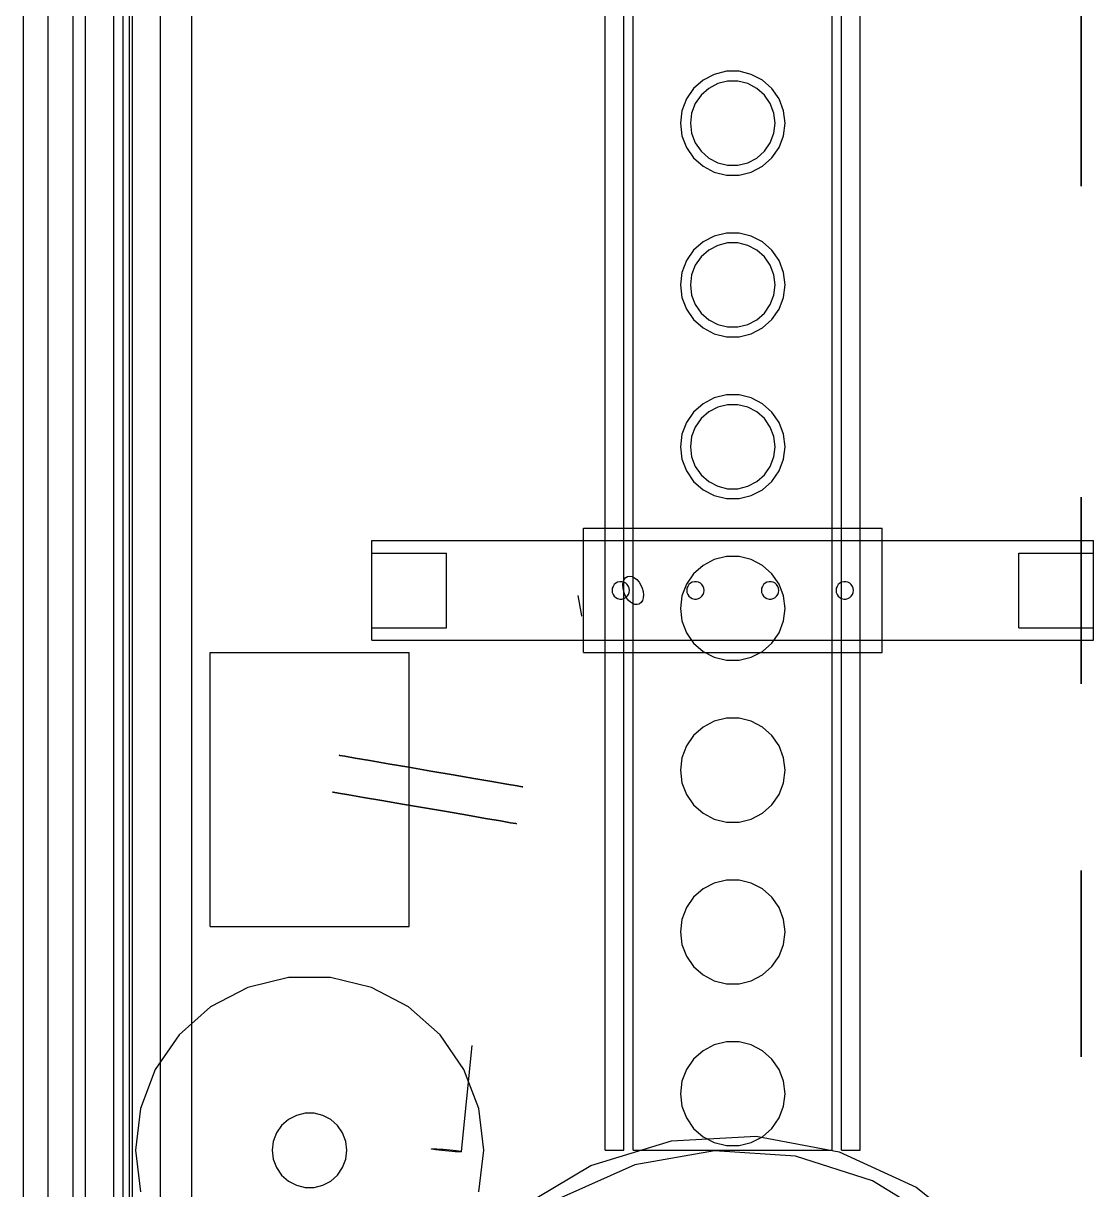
# Model space of a CAD drawing. Header units: millimetres. Extents: x -610 to 577, y -771 to 522.
# Drawn here: x 248 to 334, y -260.3 to -166.5 of the extents above; entities that cross this region are included whole.
import ezdxf

# ---------------------------------------------------------------- set-up
doc = ezdxf.new("R2010")
doc.units = ezdxf.units.MM
doc.layers.add('HIDDEN', color=8, linetype='Continuous')
doc.layers.add('VISIBLE', color=7, linetype='Continuous')

msp = doc.modelspace()

# ---------------------------------------------------------------- linework, layer by layer
at = {"layer": 'HIDDEN'}
for points in [[(248, -317.096), (248, -77.096)], [(250, -317.096), (250, -77.096)], [(250, -317.096), (250, -77.096)], [(250, -317.096), (250, -77.096)], [(250, -317.096), (250, -77.096)], [(250, -317.096), (250, -77.096)], [(250, -317.096), (250, -77.096)], [(252, -317.096), (252, -77.096)], [(253, -317.096), (253, -77.096)], [(255.25, -83.096), (255.25, -311.096)], [(256, -83.096), (256, -311.096)], [(256.75, -83.096), (256.75, -311.096)], [(256.75, -83.096), (256.75, -311.096)], [(256.5, -86.096), (256.5, -308.096)], [(256.5, -86.096), (256.5, -308.096)], [(259, -86.096), (259, -308.096)], [(259, -86.096), (259, -308.096)], [(261.5, -86.096), (261.5, -308.096)], [(261.5, -86.096), (261.5, -308.096)], [(294.75, -257.096), (294.75, -125.096)], [(294.75, -257.096), (294.75, -125.096)], [(296.25, -257.096), (296.25, -125.096)], [(296.25, -257.096), (296.25, -125.096)], [(297, -257.096), (297, -125.096)], [(297, -257.096), (297, -125.096)], [(313, -257.096), (313, -125.096)], [(313, -257.096), (313, -125.096)], [(313.75, -257.096), (313.75, -125.096)], [(313.75, -257.096), (313.75, -125.096)], [(315.25, -257.096), (315.25, -125.096)], [(315.25, -257.096), (315.25, -125.096)], [(333, -165.924), (333, -167.123)], [(333, -167.123), (333, -165.924)], [(333, -167.123), (333, -168.611)], [(333, -168.611), (333, -167.123)], [(333, -168.611), (333, -170.301)], [(333, -170.301), (333, -168.611)], [(304.494, -170.377), (303.511, -170.619)], [(304.494, -170.377), (303.511, -170.619)], [(305.506, -170.377), (304.494, -170.377)], [(305.506, -170.377), (304.494, -170.377)], [(306.489, -170.619), (305.506, -170.377)], [(306.489, -170.619), (305.506, -170.377)], [(333, -170.301), (333, -172.096)], [(333, -172.096), (333, -170.301)], [(302.614, -171.089), (301.856, -171.761)], [(302.614, -171.089), (301.856, -171.761)], [(303.511, -170.619), (302.614, -171.089)], [(303.511, -170.619), (302.614, -171.089)], [(303.794, -171.367), (303.069, -171.748)], [(303.794, -171.367), (303.069, -171.748)], [(304.59, -171.171), (303.794, -171.367)], [(304.59, -171.171), (303.794, -171.367)], [(305.41, -171.171), (304.59, -171.171)], [(305.41, -171.171), (304.59, -171.171)], [(306.206, -171.367), (305.41, -171.171)], [(306.206, -171.367), (305.41, -171.171)], [(306.931, -171.748), (306.206, -171.367)], [(306.931, -171.748), (306.206, -171.367)], [(307.386, -171.089), (306.489, -170.619)], [(307.386, -171.089), (306.489, -170.619)], [(308.144, -171.761), (307.386, -171.089)], [(308.144, -171.761), (307.386, -171.089)], [(301.856, -171.761), (301.281, -172.594)], [(301.856, -171.761), (301.281, -172.594)], [(302.455, -172.291), (301.989, -172.966)], [(302.455, -172.291), (301.989, -172.966)], [(303.069, -171.748), (302.455, -172.291)], [(303.069, -171.748), (302.455, -172.291)], [(307.545, -172.291), (306.931, -171.748)], [(307.545, -172.291), (306.931, -171.748)], [(308.011, -172.966), (307.545, -172.291)], [(308.011, -172.966), (307.545, -172.291)], [(308.719, -172.594), (308.144, -171.761)], [(308.719, -172.594), (308.144, -171.761)], [(333, -173.891), (333, -172.096)], [(333, -172.096), (333, -173.891)], [(301.281, -172.594), (300.922, -173.541)], [(301.281, -172.594), (300.922, -173.541)], [(301.989, -172.966), (301.699, -173.732)], [(301.989, -172.966), (301.699, -173.732)], [(308.301, -173.732), (308.011, -172.966)], [(308.301, -173.732), (308.011, -172.966)], [(309.078, -173.541), (308.719, -172.594)], [(309.078, -173.541), (308.719, -172.594)], [(300.922, -173.541), (300.8, -174.546)], [(300.922, -173.541), (300.8, -174.546)], [(301.699, -173.732), (301.6, -174.546)], [(301.699, -173.732), (301.6, -174.546)], [(308.4, -174.546), (308.301, -173.732)], [(308.4, -174.546), (308.301, -173.732)], [(309.2, -174.546), (309.078, -173.541)], [(309.2, -174.546), (309.078, -173.541)], [(333, -175.581), (333, -173.891)], [(333, -173.891), (333, -175.581)], [(300.8, -174.546), (300.922, -175.551)], [(300.8, -174.546), (300.922, -175.551)], [(301.6, -174.546), (301.699, -175.36)], [(301.6, -174.546), (301.699, -175.36)], [(308.301, -175.36), (308.4, -174.546)], [(308.301, -175.36), (308.4, -174.546)], [(309.078, -175.551), (309.2, -174.546)], [(309.078, -175.551), (309.2, -174.546)], [(300.922, -175.551), (301.281, -176.498)], [(300.922, -175.551), (301.281, -176.498)], [(301.699, -175.36), (301.989, -176.126)], [(301.699, -175.36), (301.989, -176.126)], [(301.989, -176.126), (302.455, -176.801)], [(301.989, -176.126), (302.455, -176.801)], [(307.545, -176.801), (308.011, -176.126)], [(307.545, -176.801), (308.011, -176.126)], [(308.011, -176.126), (308.301, -175.36)], [(308.011, -176.126), (308.301, -175.36)], [(308.719, -176.498), (309.078, -175.551)], [(308.719, -176.498), (309.078, -175.551)], [(333, -177.069), (333, -175.581)], [(333, -175.581), (333, -177.069)], [(301.281, -176.498), (301.856, -177.331)], [(301.281, -176.498), (301.856, -177.331)], [(302.455, -176.801), (303.069, -177.344)], [(302.455, -176.801), (303.069, -177.344)], [(306.931, -177.344), (307.545, -176.801)], [(306.931, -177.344), (307.545, -176.801)], [(308.144, -177.331), (308.719, -176.498)], [(308.144, -177.331), (308.719, -176.498)], [(333, -178.268), (333, -177.069)], [(333, -177.069), (333, -178.268)], [(301.856, -177.331), (302.614, -178.003)], [(301.856, -177.331), (302.614, -178.003)], [(302.614, -178.003), (303.511, -178.473)], [(302.614, -178.003), (303.511, -178.473)], [(303.069, -177.344), (303.794, -177.725)], [(303.069, -177.344), (303.794, -177.725)], [(303.794, -177.725), (304.59, -177.921)], [(303.794, -177.725), (304.59, -177.921)], [(304.59, -177.921), (305.41, -177.921)], [(304.59, -177.921), (305.41, -177.921)], [(305.41, -177.921), (306.206, -177.725)], [(305.41, -177.921), (306.206, -177.725)], [(306.206, -177.725), (306.931, -177.344)], [(306.206, -177.725), (306.931, -177.344)], [(306.489, -178.473), (307.386, -178.003)], [(306.489, -178.473), (307.386, -178.003)], [(307.386, -178.003), (308.144, -177.331)], [(307.386, -178.003), (308.144, -177.331)], [(303.511, -178.473), (304.494, -178.715)], [(303.511, -178.473), (304.494, -178.715)], [(304.494, -178.715), (305.506, -178.715)], [(304.494, -178.715), (305.506, -178.715)], [(305.506, -178.715), (306.489, -178.473)], [(305.506, -178.715), (306.489, -178.473)], [(333, -179.109), (333, -178.268)], [(333, -178.268), (333, -179.109)], [(333, -179.541), (333, -179.109)], [(333, -179.109), (333, -179.541)], [(333, -179.596), (333, -179.541)], [(333, -179.541), (333, -179.596)], [(303.511, -183.619), (302.614, -184.089)], [(303.511, -183.619), (302.614, -184.089)], [(304.494, -183.377), (303.511, -183.619)], [(304.494, -183.377), (303.511, -183.619)], [(305.506, -183.377), (304.494, -183.377)], [(305.506, -183.377), (304.494, -183.377)], [(306.489, -183.619), (305.506, -183.377)], [(306.489, -183.619), (305.506, -183.377)], [(307.386, -184.089), (306.489, -183.619)], [(307.386, -184.089), (306.489, -183.619)], [(302.614, -184.089), (301.856, -184.761)], [(302.614, -184.089), (301.856, -184.761)], [(303.794, -184.367), (303.069, -184.748)], [(303.794, -184.367), (303.069, -184.748)], [(304.59, -184.171), (303.794, -184.367)], [(304.59, -184.171), (303.794, -184.367)], [(305.41, -184.171), (304.59, -184.171)], [(305.41, -184.171), (304.59, -184.171)], [(306.206, -184.367), (305.41, -184.171)], [(306.206, -184.367), (305.41, -184.171)], [(306.931, -184.748), (306.206, -184.367)], [(306.931, -184.748), (306.206, -184.367)], [(308.144, -184.761), (307.386, -184.089)], [(308.144, -184.761), (307.386, -184.089)], [(301.281, -185.594), (300.922, -186.541)], [(301.281, -185.594), (300.922, -186.541)], [(301.856, -184.761), (301.281, -185.594)], [(301.856, -184.761), (301.281, -185.594)], [(302.455, -185.291), (301.989, -185.966)], [(302.455, -185.291), (301.989, -185.966)], [(303.069, -184.748), (302.455, -185.291)], [(303.069, -184.748), (302.455, -185.291)], [(307.545, -185.291), (306.931, -184.748)], [(307.545, -185.291), (306.931, -184.748)], [(308.011, -185.966), (307.545, -185.291)], [(308.011, -185.966), (307.545, -185.291)], [(308.719, -185.594), (308.144, -184.761)], [(308.719, -185.594), (308.144, -184.761)], [(309.078, -186.541), (308.719, -185.594)], [(309.078, -186.541), (308.719, -185.594)], [(300.922, -186.541), (300.8, -187.546)], [(300.922, -186.541), (300.8, -187.546)], [(301.989, -185.966), (301.699, -186.732)], [(301.989, -185.966), (301.699, -186.732)], [(308.301, -186.732), (308.011, -185.966)], [(308.301, -186.732), (308.011, -185.966)], [(309.2, -187.546), (309.078, -186.541)], [(309.2, -187.546), (309.078, -186.541)], [(301.699, -186.732), (301.6, -187.546)], [(301.699, -186.732), (301.6, -187.546)], [(308.4, -187.546), (308.301, -186.732)], [(308.4, -187.546), (308.301, -186.732)], [(300.8, -187.546), (300.922, -188.551)], [(300.8, -187.546), (300.922, -188.551)], [(301.6, -187.546), (301.699, -188.36)], [(301.6, -187.546), (301.699, -188.36)], [(301.699, -188.36), (301.989, -189.126)], [(301.699, -188.36), (301.989, -189.126)], [(308.011, -189.126), (308.301, -188.36)], [(308.011, -189.126), (308.301, -188.36)], [(308.301, -188.36), (308.4, -187.546)], [(308.301, -188.36), (308.4, -187.546)], [(309.078, -188.551), (309.2, -187.546)], [(309.078, -188.551), (309.2, -187.546)], [(300.922, -188.551), (301.281, -189.498)], [(300.922, -188.551), (301.281, -189.498)], [(301.989, -189.126), (302.455, -189.801)], [(301.989, -189.126), (302.455, -189.801)], [(307.545, -189.801), (308.011, -189.126)], [(307.545, -189.801), (308.011, -189.126)], [(308.719, -189.498), (309.078, -188.551)], [(308.719, -189.498), (309.078, -188.551)], [(301.281, -189.498), (301.856, -190.331)], [(301.281, -189.498), (301.856, -190.331)], [(302.455, -189.801), (303.069, -190.344)], [(302.455, -189.801), (303.069, -190.344)], [(306.931, -190.344), (307.545, -189.801)], [(306.931, -190.344), (307.545, -189.801)], [(308.144, -190.331), (308.719, -189.498)], [(308.144, -190.331), (308.719, -189.498)], [(301.856, -190.331), (302.614, -191.003)], [(301.856, -190.331), (302.614, -191.003)], [(302.614, -191.003), (303.511, -191.473)], [(302.614, -191.003), (303.511, -191.473)], [(303.069, -190.344), (303.794, -190.725)], [(303.069, -190.344), (303.794, -190.725)], [(303.794, -190.725), (304.59, -190.921)], [(303.794, -190.725), (304.59, -190.921)], [(304.59, -190.921), (305.41, -190.921)], [(304.59, -190.921), (305.41, -190.921)], [(305.41, -190.921), (306.206, -190.725)], [(305.41, -190.921), (306.206, -190.725)], [(306.206, -190.725), (306.931, -190.344)], [(306.206, -190.725), (306.931, -190.344)], [(306.489, -191.473), (307.386, -191.003)], [(306.489, -191.473), (307.386, -191.003)], [(307.386, -191.003), (308.144, -190.331)], [(307.386, -191.003), (308.144, -190.331)], [(303.511, -191.473), (304.494, -191.715)], [(303.511, -191.473), (304.494, -191.715)], [(304.494, -191.715), (305.506, -191.715)], [(304.494, -191.715), (305.506, -191.715)], [(305.506, -191.715), (306.489, -191.473)], [(305.506, -191.715), (306.489, -191.473)], [(303.511, -196.619), (302.614, -197.089)], [(303.511, -196.619), (302.614, -197.089)], [(304.494, -196.377), (303.511, -196.619)], [(304.494, -196.377), (303.511, -196.619)], [(305.506, -196.377), (304.494, -196.377)], [(305.506, -196.377), (304.494, -196.377)], [(306.489, -196.619), (305.506, -196.377)], [(306.489, -196.619), (305.506, -196.377)], [(307.386, -197.089), (306.489, -196.619)], [(307.386, -197.089), (306.489, -196.619)], [(301.856, -197.761), (301.281, -198.594)], [(301.856, -197.761), (301.281, -198.594)], [(302.614, -197.089), (301.856, -197.761)], [(302.614, -197.089), (301.856, -197.761)], [(303.069, -197.748), (302.455, -198.291)], [(303.069, -197.748), (302.455, -198.291)], [(303.794, -197.367), (303.069, -197.748)], [(303.794, -197.367), (303.069, -197.748)], [(304.59, -197.171), (303.794, -197.367)], [(304.59, -197.171), (303.794, -197.367)], [(305.41, -197.171), (304.59, -197.171)], [(305.41, -197.171), (304.59, -197.171)], [(306.206, -197.367), (305.41, -197.171)], [(306.206, -197.367), (305.41, -197.171)], [(306.931, -197.748), (306.206, -197.367)], [(306.931, -197.748), (306.206, -197.367)], [(307.545, -198.291), (306.931, -197.748)], [(307.545, -198.291), (306.931, -197.748)], [(308.144, -197.761), (307.386, -197.089)], [(308.144, -197.761), (307.386, -197.089)], [(308.719, -198.594), (308.144, -197.761)], [(308.719, -198.594), (308.144, -197.761)], [(301.281, -198.594), (300.922, -199.541)], [(301.281, -198.594), (300.922, -199.541)], [(302.455, -198.291), (301.989, -198.966)], [(302.455, -198.291), (301.989, -198.966)], [(308.011, -198.966), (307.545, -198.291)], [(308.011, -198.966), (307.545, -198.291)], [(309.078, -199.541), (308.719, -198.594)], [(309.078, -199.541), (308.719, -198.594)], [(300.922, -199.541), (300.8, -200.546)], [(300.922, -199.541), (300.8, -200.546)], [(301.989, -198.966), (301.699, -199.732)], [(301.989, -198.966), (301.699, -199.732)], [(308.301, -199.732), (308.011, -198.966)], [(308.301, -199.732), (308.011, -198.966)], [(309.2, -200.546), (309.078, -199.541)], [(309.2, -200.546), (309.078, -199.541)], [(300.8, -200.546), (300.922, -201.551)], [(300.8, -200.546), (300.922, -201.551)], [(301.699, -199.732), (301.6, -200.546)], [(301.699, -199.732), (301.6, -200.546)], [(301.6, -200.546), (301.699, -201.36)], [(301.6, -200.546), (301.699, -201.36)], [(308.4, -200.546), (308.301, -199.732)], [(308.4, -200.546), (308.301, -199.732)], [(308.301, -201.36), (308.4, -200.546)], [(308.301, -201.36), (308.4, -200.546)], [(309.078, -201.551), (309.2, -200.546)], [(309.078, -201.551), (309.2, -200.546)], [(301.699, -201.36), (301.989, -202.126)], [(301.699, -201.36), (301.989, -202.126)], [(308.011, -202.126), (308.301, -201.36)], [(308.011, -202.126), (308.301, -201.36)], [(300.922, -201.551), (301.281, -202.498)], [(300.922, -201.551), (301.281, -202.498)], [(301.989, -202.126), (302.455, -202.801)], [(301.989, -202.126), (302.455, -202.801)], [(307.545, -202.801), (308.011, -202.126)], [(307.545, -202.801), (308.011, -202.126)], [(308.719, -202.498), (309.078, -201.551)], [(308.719, -202.498), (309.078, -201.551)], [(301.281, -202.498), (301.856, -203.331)], [(301.281, -202.498), (301.856, -203.331)], [(301.856, -203.331), (302.614, -204.003)], [(301.856, -203.331), (302.614, -204.003)], [(302.455, -202.801), (303.069, -203.344)], [(302.455, -202.801), (303.069, -203.344)], [(303.069, -203.344), (303.794, -203.725)], [(303.069, -203.344), (303.794, -203.725)], [(306.206, -203.725), (306.931, -203.344)], [(306.206, -203.725), (306.931, -203.344)], [(306.931, -203.344), (307.545, -202.801)], [(306.931, -203.344), (307.545, -202.801)], [(307.386, -204.003), (308.144, -203.331)], [(307.386, -204.003), (308.144, -203.331)], [(308.144, -203.331), (308.719, -202.498)], [(308.144, -203.331), (308.719, -202.498)], [(302.614, -204.003), (303.511, -204.473)], [(302.614, -204.003), (303.511, -204.473)], [(303.794, -203.725), (304.59, -203.921)], [(303.794, -203.725), (304.59, -203.921)], [(304.59, -203.921), (305.41, -203.921)], [(304.59, -203.921), (305.41, -203.921)], [(305.41, -203.921), (306.206, -203.725)], [(305.41, -203.921), (306.206, -203.725)], [(306.489, -204.473), (307.386, -204.003)], [(306.489, -204.473), (307.386, -204.003)], [(303.511, -204.473), (304.494, -204.715)], [(303.511, -204.473), (304.494, -204.715)], [(304.494, -204.715), (305.506, -204.715)], [(304.494, -204.715), (305.506, -204.715)], [(305.506, -204.715), (306.489, -204.473)], [(305.506, -204.715), (306.489, -204.473)], [(333, -204.596), (333, -204.651)], [(333, -204.651), (333, -204.596)], [(333, -204.651), (333, -205.083)], [(333, -205.083), (333, -204.651)], [(333, -205.083), (333, -205.924)], [(333, -205.924), (333, -205.083)], [(333, -205.924), (333, -207.123)], [(333, -207.123), (333, -205.924)], [(293, -217.096), (293, -207.096)], [(293, -217.096), (293, -207.096)], [(293, -207.096), (317, -207.096)], [(293, -207.096), (317, -207.096)], [(317, -217.096), (317, -207.096)], [(317, -217.096), (317, -207.096)], [(333, -207.123), (333, -208.611)], [(333, -208.611), (333, -207.123)], [(276, -216.096), (276, -208.096)], [(276, -216.096), (276, -208.096)], [(276, -208.096), (334, -208.096)], [(276, -208.096), (334, -208.096)], [(334, -216.096), (334, -208.096)], [(334, -216.096), (334, -208.096)], [(333, -208.611), (333, -210.301)], [(333, -210.301), (333, -208.611)], [(276, -215.096), (276, -209.096)], [(276, -215.096), (276, -209.096)], [(276, -209.096), (282, -209.096)], [(276, -209.096), (282, -209.096)], [(282, -215.096), (282, -209.096)], [(282, -215.096), (282, -209.096)], [(303.511, -209.619), (302.614, -210.089)], [(303.511, -209.619), (302.614, -210.089)], [(304.494, -209.377), (303.511, -209.619)], [(304.494, -209.377), (303.511, -209.619)], [(305.506, -209.377), (304.494, -209.377)], [(305.506, -209.377), (304.494, -209.377)], [(306.489, -209.619), (305.506, -209.377)], [(306.489, -209.619), (305.506, -209.377)], [(307.386, -210.089), (306.489, -209.619)], [(307.386, -210.089), (306.489, -209.619)], [(328, -215.096), (328, -209.096)], [(328, -215.096), (328, -209.096)], [(328, -209.096), (334, -209.096)], [(328, -209.096), (334, -209.096)], [(334, -215.096), (334, -209.096)], [(334, -215.096), (334, -209.096)], [(301.856, -210.761), (301.281, -211.594)], [(301.856, -210.761), (301.281, -211.594)], [(302.614, -210.089), (301.856, -210.761)], [(302.614, -210.089), (301.856, -210.761)], [(308.144, -210.761), (307.386, -210.089)], [(308.144, -210.761), (307.386, -210.089)], [(308.719, -211.594), (308.144, -210.761)], [(308.719, -211.594), (308.144, -210.761)], [(333, -210.301), (333, -212.096)], [(333, -212.096), (333, -210.301)], [(295.38, -211.771), (295.32, -211.928)], [(295.38, -211.771), (295.32, -211.928)], [(295.476, -211.632), (295.38, -211.771)], [(295.476, -211.632), (295.38, -211.771)], [(295.602, -211.52), (295.476, -211.632)], [(295.602, -211.52), (295.476, -211.632)], [(295.752, -211.441), (295.602, -211.52)], [(295.752, -211.441), (295.602, -211.52)], [(295.916, -211.401), (295.752, -211.441)], [(295.916, -211.401), (295.752, -211.441)], [(296.084, -211.401), (295.916, -211.401)], [(296.084, -211.401), (295.916, -211.401)], [(296.248, -211.441), (296.084, -211.401)], [(296.248, -211.441), (296.084, -211.401)], [(296.173, -211.648), (296.208, -211.415)], [(296.184, -211.907), (296.173, -211.648)], [(296.208, -211.415), (296.287, -211.219)], [(296.398, -211.52), (296.248, -211.441)], [(296.398, -211.52), (296.248, -211.441)], [(296.287, -211.219), (296.406, -211.072)], [(296.524, -211.632), (296.398, -211.52)], [(296.524, -211.632), (296.398, -211.52)], [(296.406, -211.072), (296.555, -210.982)], [(296.62, -211.771), (296.524, -211.632)], [(296.62, -211.771), (296.524, -211.632)], [(296.555, -210.982), (296.732, -210.952)], [(296.68, -211.928), (296.62, -211.771)], [(296.68, -211.928), (296.62, -211.771)], [(296.732, -210.952), (296.923, -210.986)], [(296.923, -210.986), (297.117, -211.082)], [(297.117, -211.082), (297.305, -211.233)], [(297.305, -211.233), (297.476, -211.432)], [(297.476, -211.432), (297.621, -211.667)], [(297.621, -211.667), (297.732, -211.926)], [(301.281, -211.594), (300.922, -212.541)], [(301.281, -211.594), (300.922, -212.541)], [(301.38, -211.771), (301.32, -211.928)], [(301.38, -211.771), (301.32, -211.928)], [(301.476, -211.632), (301.38, -211.771)], [(301.476, -211.632), (301.38, -211.771)], [(301.602, -211.52), (301.476, -211.632)], [(301.602, -211.52), (301.476, -211.632)], [(301.752, -211.441), (301.602, -211.52)], [(301.752, -211.441), (301.602, -211.52)], [(301.916, -211.401), (301.752, -211.441)], [(301.916, -211.401), (301.752, -211.441)], [(302.084, -211.401), (301.916, -211.401)], [(302.084, -211.401), (301.916, -211.401)], [(302.248, -211.441), (302.084, -211.401)], [(302.248, -211.441), (302.084, -211.401)], [(302.398, -211.52), (302.248, -211.441)], [(302.398, -211.52), (302.248, -211.441)], [(302.524, -211.632), (302.398, -211.52)], [(302.524, -211.632), (302.398, -211.52)], [(302.62, -211.771), (302.524, -211.632)], [(302.62, -211.771), (302.524, -211.632)], [(302.68, -211.928), (302.62, -211.771)], [(302.68, -211.928), (302.62, -211.771)], [(307.38, -211.771), (307.32, -211.928)], [(307.38, -211.771), (307.32, -211.928)], [(307.476, -211.632), (307.38, -211.771)], [(307.476, -211.632), (307.38, -211.771)], [(307.602, -211.52), (307.476, -211.632)], [(307.602, -211.52), (307.476, -211.632)], [(307.752, -211.441), (307.602, -211.52)], [(307.752, -211.441), (307.602, -211.52)], [(307.916, -211.401), (307.752, -211.441)], [(307.916, -211.401), (307.752, -211.441)], [(308.084, -211.401), (307.916, -211.401)], [(308.084, -211.401), (307.916, -211.401)], [(308.248, -211.441), (308.084, -211.401)], [(308.248, -211.441), (308.084, -211.401)], [(308.398, -211.52), (308.248, -211.441)], [(308.398, -211.52), (308.248, -211.441)], [(308.524, -211.632), (308.398, -211.52)], [(308.524, -211.632), (308.398, -211.52)], [(308.62, -211.771), (308.524, -211.632)], [(308.62, -211.771), (308.524, -211.632)], [(308.68, -211.928), (308.62, -211.771)], [(308.68, -211.928), (308.62, -211.771)], [(309.078, -212.541), (308.719, -211.594)], [(309.078, -212.541), (308.719, -211.594)], [(313.38, -211.771), (313.32, -211.928)], [(313.38, -211.771), (313.32, -211.928)], [(313.476, -211.632), (313.38, -211.771)], [(313.476, -211.632), (313.38, -211.771)], [(313.602, -211.52), (313.476, -211.632)], [(313.602, -211.52), (313.476, -211.632)], [(313.752, -211.441), (313.602, -211.52)], [(313.752, -211.441), (313.602, -211.52)], [(313.916, -211.401), (313.752, -211.441)], [(313.916, -211.401), (313.752, -211.441)], [(314.084, -211.401), (313.916, -211.401)], [(314.084, -211.401), (313.916, -211.401)], [(314.248, -211.441), (314.084, -211.401)], [(314.248, -211.441), (314.084, -211.401)], [(314.398, -211.52), (314.248, -211.441)], [(314.398, -211.52), (314.248, -211.441)], [(314.524, -211.632), (314.398, -211.52)], [(314.524, -211.632), (314.398, -211.52)], [(314.62, -211.771), (314.524, -211.632)], [(314.62, -211.771), (314.524, -211.632)], [(314.68, -211.928), (314.62, -211.771)], [(314.68, -211.928), (314.62, -211.771)], [(292.546, -212.511), (292.859, -214.14)], [(295.32, -211.928), (295.3, -212.096)], [(295.32, -211.928), (295.3, -212.096)], [(295.3, -212.096), (295.32, -212.264)], [(295.3, -212.096), (295.32, -212.264)], [(295.32, -212.264), (295.38, -212.421)], [(295.32, -212.264), (295.38, -212.421)], [(295.38, -212.421), (295.476, -212.56)], [(295.38, -212.421), (295.476, -212.56)], [(295.476, -212.56), (295.602, -212.672)], [(295.476, -212.56), (295.602, -212.672)], [(295.602, -212.672), (295.752, -212.751)], [(295.602, -212.672), (295.752, -212.751)], [(295.752, -212.751), (295.916, -212.791)], [(295.752, -212.751), (295.916, -212.791)], [(295.916, -212.791), (296.084, -212.791)], [(295.916, -212.791), (296.084, -212.791)], [(296.084, -212.791), (296.248, -212.751)], [(296.084, -212.791), (296.248, -212.751)], [(296.24, -212.176), (296.184, -211.907)], [(296.337, -212.44), (296.24, -212.176)], [(296.248, -212.751), (296.398, -212.672)], [(296.248, -212.751), (296.398, -212.672)], [(296.471, -212.684), (296.337, -212.44)], [(296.398, -212.672), (296.524, -212.56)], [(296.398, -212.672), (296.524, -212.56)], [(296.633, -212.895), (296.471, -212.684)], [(296.524, -212.56), (296.62, -212.421)], [(296.524, -212.56), (296.62, -212.421)], [(296.62, -212.421), (296.68, -212.264)], [(296.62, -212.421), (296.68, -212.264)], [(296.7, -212.096), (296.68, -211.928)], [(296.7, -212.096), (296.68, -211.928)], [(296.68, -212.264), (296.7, -212.096)], [(296.68, -212.264), (296.7, -212.096)], [(297.732, -211.926), (297.803, -212.195)], [(297.809, -212.701), (297.745, -212.911)], [(297.803, -212.195), (297.829, -212.458)], [(297.829, -212.458), (297.809, -212.701)], [(300.922, -212.541), (300.8, -213.546)], [(300.922, -212.541), (300.8, -213.546)], [(301.32, -211.928), (301.3, -212.096)], [(301.32, -211.928), (301.3, -212.096)], [(301.3, -212.096), (301.32, -212.264)], [(301.3, -212.096), (301.32, -212.264)], [(301.32, -212.264), (301.38, -212.421)], [(301.32, -212.264), (301.38, -212.421)], [(301.38, -212.421), (301.476, -212.56)], [(301.38, -212.421), (301.476, -212.56)], [(301.476, -212.56), (301.602, -212.672)], [(301.476, -212.56), (301.602, -212.672)], [(301.602, -212.672), (301.752, -212.751)], [(301.602, -212.672), (301.752, -212.751)], [(301.752, -212.751), (301.916, -212.791)], [(301.752, -212.751), (301.916, -212.791)], [(301.916, -212.791), (302.084, -212.791)], [(301.916, -212.791), (302.084, -212.791)], [(302.084, -212.791), (302.248, -212.751)], [(302.084, -212.791), (302.248, -212.751)], [(302.248, -212.751), (302.398, -212.672)], [(302.248, -212.751), (302.398, -212.672)], [(302.398, -212.672), (302.524, -212.56)], [(302.398, -212.672), (302.524, -212.56)], [(302.524, -212.56), (302.62, -212.421)], [(302.524, -212.56), (302.62, -212.421)], [(302.62, -212.421), (302.68, -212.264)], [(302.62, -212.421), (302.68, -212.264)], [(302.7, -212.096), (302.68, -211.928)], [(302.7, -212.096), (302.68, -211.928)], [(302.68, -212.264), (302.7, -212.096)], [(302.68, -212.264), (302.7, -212.096)], [(307.32, -211.928), (307.3, -212.096)], [(307.32, -211.928), (307.3, -212.096)], [(307.3, -212.096), (307.32, -212.264)], [(307.3, -212.096), (307.32, -212.264)], [(307.32, -212.264), (307.38, -212.421)], [(307.32, -212.264), (307.38, -212.421)], [(307.38, -212.421), (307.476, -212.56)], [(307.38, -212.421), (307.476, -212.56)], [(307.476, -212.56), (307.602, -212.672)], [(307.476, -212.56), (307.602, -212.672)], [(307.602, -212.672), (307.752, -212.751)], [(307.602, -212.672), (307.752, -212.751)], [(307.752, -212.751), (307.916, -212.791)], [(307.752, -212.751), (307.916, -212.791)], [(307.916, -212.791), (308.084, -212.791)], [(307.916, -212.791), (308.084, -212.791)], [(308.084, -212.791), (308.248, -212.751)], [(308.084, -212.791), (308.248, -212.751)], [(308.248, -212.751), (308.398, -212.672)], [(308.248, -212.751), (308.398, -212.672)], [(308.398, -212.672), (308.524, -212.56)], [(308.398, -212.672), (308.524, -212.56)], [(308.524, -212.56), (308.62, -212.421)], [(308.524, -212.56), (308.62, -212.421)], [(308.62, -212.421), (308.68, -212.264)], [(308.62, -212.421), (308.68, -212.264)], [(308.7, -212.096), (308.68, -211.928)], [(308.7, -212.096), (308.68, -211.928)], [(308.68, -212.264), (308.7, -212.096)], [(308.68, -212.264), (308.7, -212.096)], [(309.2, -213.546), (309.078, -212.541)], [(309.2, -213.546), (309.078, -212.541)], [(313.32, -211.928), (313.3, -212.096)], [(313.32, -211.928), (313.3, -212.096)], [(313.3, -212.096), (313.32, -212.264)], [(313.3, -212.096), (313.32, -212.264)], [(313.32, -212.264), (313.38, -212.421)], [(313.32, -212.264), (313.38, -212.421)], [(313.38, -212.421), (313.476, -212.56)], [(313.38, -212.421), (313.476, -212.56)], [(313.476, -212.56), (313.602, -212.672)], [(313.476, -212.56), (313.602, -212.672)], [(313.602, -212.672), (313.752, -212.751)], [(313.602, -212.672), (313.752, -212.751)], [(313.752, -212.751), (313.916, -212.791)], [(313.752, -212.751), (313.916, -212.791)], [(313.916, -212.791), (314.084, -212.791)], [(313.916, -212.791), (314.084, -212.791)], [(314.084, -212.791), (314.248, -212.751)], [(314.084, -212.791), (314.248, -212.751)], [(314.248, -212.751), (314.398, -212.672)], [(314.248, -212.751), (314.398, -212.672)], [(314.398, -212.672), (314.524, -212.56)], [(314.398, -212.672), (314.524, -212.56)], [(314.524, -212.56), (314.62, -212.421)], [(314.524, -212.56), (314.62, -212.421)], [(314.62, -212.421), (314.68, -212.264)], [(314.62, -212.421), (314.68, -212.264)], [(314.7, -212.096), (314.68, -211.928)], [(314.7, -212.096), (314.68, -211.928)], [(314.68, -212.264), (314.7, -212.096)], [(314.68, -212.264), (314.7, -212.096)], [(333, -213.891), (333, -212.096)], [(333, -212.096), (333, -213.891)], [(296.786, -213.04), (296.633, -212.895)], [(296.948, -213.149), (296.786, -213.04)], [(297.142, -213.224), (296.948, -213.149)], [(297.329, -213.237), (297.142, -213.224)], [(297.445, -213.21), (297.329, -213.237)], [(297.498, -213.187), (297.445, -213.21)], [(297.639, -213.076), (297.498, -213.187)], [(297.745, -212.911), (297.639, -213.076)], [(300.8, -213.546), (300.922, -214.551)], [(300.8, -213.546), (300.922, -214.551)], [(309.078, -214.551), (309.2, -213.546)], [(309.078, -214.551), (309.2, -213.546)], [(292.859, -214.14), (292.872, -214.154)], [(300.922, -214.551), (301.281, -215.498)], [(300.922, -214.551), (301.281, -215.498)], [(308.719, -215.498), (309.078, -214.551)], [(308.719, -215.498), (309.078, -214.551)], [(333, -215.581), (333, -213.891)], [(333, -213.891), (333, -215.581)], [(276, -215.096), (282, -215.096)], [(276, -215.096), (282, -215.096)], [(301.281, -215.498), (301.856, -216.331)], [(301.281, -215.498), (301.856, -216.331)], [(308.144, -216.331), (308.719, -215.498)], [(308.144, -216.331), (308.719, -215.498)], [(328, -215.096), (334, -215.096)], [(328, -215.096), (334, -215.096)], [(333, -217.069), (333, -215.581)], [(333, -215.581), (333, -217.069)], [(276, -216.096), (334, -216.096)], [(276, -216.096), (334, -216.096)], [(301.856, -216.331), (302.614, -217.003)], [(301.856, -216.331), (302.614, -217.003)], [(307.386, -217.003), (308.144, -216.331)], [(307.386, -217.003), (308.144, -216.331)], [(263, -239.096), (263, -217.096)], [(263, -239.096), (263, -217.096)], [(263, -217.096), (279, -217.096)], [(263, -217.096), (279, -217.096)], [(279, -239.096), (279, -217.096)], [(279, -239.096), (279, -217.096)], [(293, -217.096), (317, -217.096)], [(293, -217.096), (317, -217.096)], [(302.614, -217.003), (303.511, -217.473)], [(302.614, -217.003), (303.511, -217.473)], [(303.511, -217.473), (304.494, -217.715)], [(303.511, -217.473), (304.494, -217.715)], [(305.506, -217.715), (306.489, -217.473)], [(305.506, -217.715), (306.489, -217.473)], [(306.489, -217.473), (307.386, -217.003)], [(306.489, -217.473), (307.386, -217.003)], [(333, -218.268), (333, -217.069)], [(333, -217.069), (333, -218.268)], [(304.494, -217.715), (305.506, -217.715)], [(304.494, -217.715), (305.506, -217.715)], [(333, -219.109), (333, -218.268)], [(333, -218.268), (333, -219.109)], [(333, -219.541), (333, -219.109)], [(333, -219.109), (333, -219.541)], [(333, -219.596), (333, -219.541)], [(333, -219.541), (333, -219.596)], [(302.614, -223.089), (301.856, -223.761)], [(302.614, -223.089), (301.856, -223.761)], [(303.511, -222.619), (302.614, -223.089)], [(303.511, -222.619), (302.614, -223.089)], [(304.494, -222.377), (303.511, -222.619)], [(304.494, -222.377), (303.511, -222.619)], [(305.506, -222.377), (304.494, -222.377)], [(305.506, -222.377), (304.494, -222.377)], [(306.489, -222.619), (305.506, -222.377)], [(306.489, -222.619), (305.506, -222.377)], [(307.386, -223.089), (306.489, -222.619)], [(307.386, -223.089), (306.489, -222.619)], [(308.144, -223.761), (307.386, -223.089)], [(308.144, -223.761), (307.386, -223.089)], [(301.856, -223.761), (301.281, -224.594)], [(301.856, -223.761), (301.281, -224.594)], [(308.719, -224.594), (308.144, -223.761)], [(308.719, -224.594), (308.144, -223.761)], [(301.281, -224.594), (300.922, -225.541)], [(301.281, -224.594), (300.922, -225.541)], [(309.078, -225.541), (308.719, -224.594)], [(309.078, -225.541), (308.719, -224.594)], [(273.364, -225.343), (273.418, -225.352)], [(273.418, -225.352), (273.364, -225.343)], [(273.418, -225.352), (273.844, -225.426)], [(273.844, -225.426), (273.418, -225.352)], [(273.844, -225.426), (274.672, -225.569)], [(274.672, -225.569), (273.844, -225.426)], [(274.672, -225.569), (275.854, -225.773)], [(275.854, -225.773), (274.672, -225.569)], [(275.854, -225.773), (277.32, -226.025)], [(277.32, -226.025), (275.854, -225.773)], [(300.922, -225.541), (300.8, -226.546)], [(300.922, -225.541), (300.8, -226.546)], [(309.2, -226.546), (309.078, -225.541)], [(309.2, -226.546), (309.078, -225.541)], [(277.32, -226.025), (278.986, -226.313)], [(278.986, -226.313), (277.32, -226.025)], [(278.986, -226.313), (280.755, -226.618)], [(280.755, -226.618), (278.986, -226.313)], [(282.524, -226.923), (280.755, -226.618)], [(280.755, -226.618), (282.524, -226.923)], [(300.8, -226.546), (300.922, -227.551)], [(300.8, -226.546), (300.922, -227.551)], [(309.078, -227.551), (309.2, -226.546)], [(309.078, -227.551), (309.2, -226.546)], [(284.19, -227.21), (282.524, -226.923)], [(282.524, -226.923), (284.19, -227.21)], [(285.656, -227.463), (284.19, -227.21)], [(284.19, -227.21), (285.656, -227.463)], [(286.838, -227.667), (285.656, -227.463)], [(285.656, -227.463), (286.838, -227.667)], [(287.666, -227.81), (286.838, -227.667)], [(286.838, -227.667), (287.666, -227.81)], [(300.922, -227.551), (301.281, -228.498)], [(300.922, -227.551), (301.281, -228.498)], [(308.719, -228.498), (309.078, -227.551)], [(308.719, -228.498), (309.078, -227.551)], [(272.854, -228.299), (272.908, -228.309)], [(272.908, -228.309), (272.854, -228.299)], [(272.908, -228.309), (273.334, -228.382)], [(273.334, -228.382), (272.908, -228.309)], [(273.334, -228.382), (274.162, -228.525)], [(274.162, -228.525), (273.334, -228.382)], [(274.162, -228.525), (275.344, -228.729)], [(275.344, -228.729), (274.162, -228.525)], [(288.092, -227.883), (287.666, -227.81)], [(287.666, -227.81), (288.092, -227.883)], [(288.146, -227.893), (288.092, -227.883)], [(288.092, -227.883), (288.146, -227.893)], [(301.281, -228.498), (301.856, -229.331)], [(301.281, -228.498), (301.856, -229.331)], [(308.144, -229.331), (308.719, -228.498)], [(308.144, -229.331), (308.719, -228.498)], [(275.344, -228.729), (276.81, -228.982)], [(276.81, -228.982), (275.344, -228.729)], [(276.81, -228.982), (278.476, -229.269)], [(278.476, -229.269), (276.81, -228.982)], [(278.476, -229.269), (280.245, -229.574)], [(280.245, -229.574), (278.476, -229.269)], [(282.014, -229.879), (280.245, -229.574)], [(280.245, -229.574), (282.014, -229.879)], [(301.856, -229.331), (302.614, -230.003)], [(301.856, -229.331), (302.614, -230.003)], [(307.386, -230.003), (308.144, -229.331)], [(307.386, -230.003), (308.144, -229.331)], [(283.68, -230.167), (282.014, -229.879)], [(282.014, -229.879), (283.68, -230.167)], [(285.146, -230.419), (283.68, -230.167)], [(283.68, -230.167), (285.146, -230.419)], [(286.328, -230.623), (285.146, -230.419)], [(285.146, -230.419), (286.328, -230.623)], [(302.614, -230.003), (303.511, -230.473)], [(302.614, -230.003), (303.511, -230.473)], [(303.511, -230.473), (304.494, -230.715)], [(303.511, -230.473), (304.494, -230.715)], [(305.506, -230.715), (306.489, -230.473)], [(305.506, -230.715), (306.489, -230.473)], [(306.489, -230.473), (307.386, -230.003)], [(306.489, -230.473), (307.386, -230.003)], [(287.156, -230.766), (286.328, -230.623)], [(286.328, -230.623), (287.156, -230.766)], [(287.582, -230.84), (287.156, -230.766)], [(287.156, -230.766), (287.582, -230.84)], [(287.636, -230.849), (287.582, -230.84)], [(287.582, -230.84), (287.636, -230.849)], [(304.494, -230.715), (305.506, -230.715)], [(304.494, -230.715), (305.506, -230.715)], [(333, -234.596), (333, -234.651)], [(333, -234.651), (333, -234.596)], [(333, -234.651), (333, -235.083)], [(333, -235.083), (333, -234.651)], [(333, -235.083), (333, -235.924)], [(333, -235.924), (333, -235.083)], [(302.614, -236.089), (301.856, -236.761)], [(302.614, -236.089), (301.856, -236.761)], [(303.511, -235.619), (302.614, -236.089)], [(303.511, -235.619), (302.614, -236.089)], [(304.494, -235.377), (303.511, -235.619)], [(304.494, -235.377), (303.511, -235.619)], [(305.506, -235.377), (304.494, -235.377)], [(305.506, -235.377), (304.494, -235.377)], [(306.489, -235.619), (305.506, -235.377)], [(306.489, -235.619), (305.506, -235.377)], [(307.386, -236.089), (306.489, -235.619)], [(307.386, -236.089), (306.489, -235.619)], [(308.144, -236.761), (307.386, -236.089)], [(308.144, -236.761), (307.386, -236.089)], [(333, -235.924), (333, -237.123)], [(333, -237.123), (333, -235.924)], [(301.856, -236.761), (301.281, -237.594)], [(301.856, -236.761), (301.281, -237.594)], [(308.719, -237.594), (308.144, -236.761)], [(308.719, -237.594), (308.144, -236.761)], [(333, -237.123), (333, -238.611)], [(333, -238.611), (333, -237.123)], [(301.281, -237.594), (300.922, -238.541)], [(301.281, -237.594), (300.922, -238.541)], [(309.078, -238.541), (308.719, -237.594)], [(309.078, -238.541), (308.719, -237.594)], [(300.922, -238.541), (300.8, -239.546)], [(300.922, -238.541), (300.8, -239.546)], [(309.2, -239.546), (309.078, -238.541)], [(309.2, -239.546), (309.078, -238.541)], [(333, -238.611), (333, -240.301)], [(333, -240.301), (333, -238.611)], [(263, -239.096), (279, -239.096)], [(263, -239.096), (279, -239.096)], [(300.8, -239.546), (300.922, -240.551)], [(300.8, -239.546), (300.922, -240.551)], [(309.078, -240.551), (309.2, -239.546)], [(309.078, -240.551), (309.2, -239.546)], [(300.922, -240.551), (301.281, -241.498)], [(300.922, -240.551), (301.281, -241.498)], [(308.719, -241.498), (309.078, -240.551)], [(308.719, -241.498), (309.078, -240.551)], [(333, -240.301), (333, -242.096)], [(333, -242.096), (333, -240.301)], [(301.281, -241.498), (301.856, -242.331)], [(301.281, -241.498), (301.856, -242.331)], [(308.144, -242.331), (308.719, -241.498)], [(308.144, -242.331), (308.719, -241.498)], [(301.856, -242.331), (302.614, -243.003)], [(301.856, -242.331), (302.614, -243.003)], [(307.386, -243.003), (308.144, -242.331)], [(307.386, -243.003), (308.144, -242.331)], [(333, -243.891), (333, -242.096)], [(333, -242.096), (333, -243.891)], [(269.312, -243.198), (266.036, -244.006)], [(269.312, -243.198), (266.036, -244.006)], [(272.688, -243.198), (269.312, -243.198)], [(272.688, -243.198), (269.312, -243.198)], [(275.964, -244.006), (272.688, -243.198)], [(275.964, -244.006), (272.688, -243.198)], [(302.614, -243.003), (303.511, -243.473)], [(302.614, -243.003), (303.511, -243.473)], [(303.511, -243.473), (304.494, -243.715)], [(303.511, -243.473), (304.494, -243.715)], [(304.494, -243.715), (305.506, -243.715)], [(304.494, -243.715), (305.506, -243.715)], [(305.506, -243.715), (306.489, -243.473)], [(305.506, -243.715), (306.489, -243.473)], [(306.489, -243.473), (307.386, -243.003)], [(306.489, -243.473), (307.386, -243.003)], [(266.036, -244.006), (263.047, -245.574)], [(266.036, -244.006), (263.047, -245.574)], [(278.953, -245.574), (275.964, -244.006)], [(278.953, -245.574), (275.964, -244.006)], [(333, -245.581), (333, -243.891)], [(333, -243.891), (333, -245.581)], [(263.047, -245.574), (260.521, -247.812)], [(263.047, -245.574), (260.521, -247.812)], [(281.479, -247.812), (278.953, -245.574)], [(281.479, -247.812), (278.953, -245.574)], [(333, -247.069), (333, -245.581)], [(333, -245.581), (333, -247.069)], [(333, -248.268), (333, -247.069)], [(333, -247.069), (333, -248.268)], [(260.521, -247.812), (258.604, -250.59)], [(260.521, -247.812), (258.604, -250.59)], [(283.396, -250.59), (281.479, -247.812)], [(283.396, -250.59), (281.479, -247.812)], [(304.494, -248.377), (303.511, -248.619)], [(304.494, -248.377), (303.511, -248.619)], [(305.506, -248.377), (304.494, -248.377)], [(305.506, -248.377), (304.494, -248.377)], [(306.489, -248.619), (305.506, -248.377)], [(306.489, -248.619), (305.506, -248.377)], [(333, -249.109), (333, -248.268)], [(333, -248.268), (333, -249.109)], [(283.195, -257.202), (284.067, -248.683)], [(302.614, -249.089), (301.856, -249.761)], [(302.614, -249.089), (301.856, -249.761)], [(303.511, -248.619), (302.614, -249.089)], [(303.511, -248.619), (302.614, -249.089)], [(307.386, -249.089), (306.489, -248.619)], [(307.386, -249.089), (306.489, -248.619)], [(308.144, -249.761), (307.386, -249.089)], [(308.144, -249.761), (307.386, -249.089)], [(333, -249.541), (333, -249.109)], [(333, -249.109), (333, -249.541)], [(301.856, -249.761), (301.281, -250.594)], [(301.856, -249.761), (301.281, -250.594)], [(308.719, -250.594), (308.144, -249.761)], [(308.719, -250.594), (308.144, -249.761)], [(333, -249.596), (333, -249.541)], [(333, -249.541), (333, -249.596)], [(258.604, -250.59), (257.407, -253.746)], [(258.604, -250.59), (257.407, -253.746)], [(284.593, -253.746), (283.396, -250.59)], [(284.593, -253.746), (283.396, -250.59)], [(301.281, -250.594), (300.922, -251.541)], [(301.281, -250.594), (300.922, -251.541)], [(309.078, -251.541), (308.719, -250.594)], [(309.078, -251.541), (308.719, -250.594)], [(300.922, -251.541), (300.8, -252.546)], [(300.922, -251.541), (300.8, -252.546)], [(309.2, -252.546), (309.078, -251.541)], [(309.2, -252.546), (309.078, -251.541)], [(300.8, -252.546), (300.922, -253.551)], [(300.8, -252.546), (300.922, -253.551)], [(309.078, -253.551), (309.2, -252.546)], [(309.078, -253.551), (309.2, -252.546)], [(257.407, -253.746), (257, -257.096)], [(257.407, -253.746), (257, -257.096)], [(285, -257.096), (284.593, -253.746)], [(285, -257.096), (284.593, -253.746)], [(300.922, -253.551), (301.281, -254.498)], [(300.922, -253.551), (301.281, -254.498)], [(308.719, -254.498), (309.078, -253.551)], [(308.719, -254.498), (309.078, -253.551)], [(269.296, -254.627), (268.754, -255.107)], [(269.296, -254.627), (268.754, -255.107)], [(269.936, -254.291), (269.296, -254.627)], [(269.936, -254.291), (269.296, -254.627)], [(270.638, -254.118), (269.936, -254.291)], [(270.638, -254.118), (269.936, -254.291)], [(271.362, -254.118), (270.638, -254.118)], [(271.362, -254.118), (270.638, -254.118)], [(272.064, -254.291), (271.362, -254.118)], [(272.064, -254.291), (271.362, -254.118)], [(272.704, -254.627), (272.064, -254.291)], [(272.704, -254.627), (272.064, -254.291)], [(273.246, -255.107), (272.704, -254.627)], [(273.246, -255.107), (272.704, -254.627)], [(301.281, -254.498), (301.856, -255.331)], [(301.281, -254.498), (301.856, -255.331)], [(308.144, -255.331), (308.719, -254.498)], [(308.144, -255.331), (308.719, -254.498)], [(268.344, -255.702), (268.087, -256.378)], [(268.344, -255.702), (268.087, -256.378)], [(268.754, -255.107), (268.344, -255.702)], [(268.754, -255.107), (268.344, -255.702)], [(273.656, -255.702), (273.246, -255.107)], [(273.656, -255.702), (273.246, -255.107)], [(273.913, -256.378), (273.656, -255.702)], [(273.913, -256.378), (273.656, -255.702)], [(301.856, -255.331), (302.614, -256.003)], [(301.856, -255.331), (302.614, -256.003)], [(307.386, -256.003), (308.144, -255.331)], [(307.386, -256.003), (308.144, -255.331)], [(268.087, -256.378), (268, -257.096)], [(268.087, -256.378), (268, -257.096)], [(274, -257.096), (273.913, -256.378)], [(274, -257.096), (273.913, -256.378)], [(293.587, -258.309), (300.09, -256.327)], [(300.09, -256.327), (306.878, -255.959)], [(302.614, -256.003), (303.511, -256.473)], [(302.614, -256.003), (303.511, -256.473)], [(303.511, -256.473), (304.494, -256.715)], [(303.511, -256.473), (304.494, -256.715)], [(304.494, -256.715), (305.506, -256.715)], [(304.494, -256.715), (305.506, -256.715)], [(305.506, -256.715), (306.489, -256.473)], [(305.506, -256.715), (306.489, -256.473)], [(306.489, -256.473), (307.386, -256.003)], [(306.489, -256.473), (307.386, -256.003)], [(306.878, -255.959), (313.558, -257.226)], [(257, -257.096), (257.407, -260.446)], [(257, -257.096), (257.407, -260.446)], [(268, -257.096), (268.087, -257.814)], [(268, -257.096), (268.087, -257.814)], [(273.913, -257.814), (274, -257.096)], [(273.913, -257.814), (274, -257.096)], [(280.805, -256.99), (280.82, -256.982)], [(280.808, -256.995), (280.805, -256.99)], [(280.863, -257.014), (280.808, -256.995)], [(280.82, -256.982), (280.896, -256.975)], [(280.98, -257.038), (280.863, -257.014)], [(280.896, -256.975), (281.033, -256.975)], [(281.153, -257.064), (280.98, -257.038)], [(281.033, -256.975), (281.224, -256.981)], [(281.373, -257.093), (281.153, -257.064)], [(281.224, -256.981), (281.458, -256.994)], [(281.628, -257.121), (281.373, -257.093)], [(281.458, -256.994), (281.721, -257.012)], [(281.904, -257.148), (281.628, -257.121)], [(281.721, -257.012), (282, -257.035)], [(282.185, -257.173), (281.904, -257.148)], [(282, -257.035), (282.28, -257.061)], [(282.456, -257.193), (282.185, -257.173)], [(282.28, -257.061), (282.544, -257.09)], [(282.702, -257.208), (282.456, -257.193)], [(282.544, -257.09), (282.778, -257.118)], [(282.908, -257.216), (282.702, -257.208)], [(282.778, -257.118), (282.968, -257.146)], [(283.065, -257.218), (282.908, -257.216)], [(282.968, -257.146), (283.105, -257.17)], [(283.162, -257.213), (283.065, -257.218)], [(283.105, -257.17), (283.173, -257.188)], [(283.195, -257.202), (283.162, -257.213)], [(283.173, -257.188), (283.195, -257.202)], [(284.593, -260.446), (285, -257.096)], [(284.593, -260.446), (285, -257.096)], [(294.75, -257.096), (296.25, -257.096)], [(294.75, -257.096), (296.25, -257.096)], [(297, -257.096), (313, -257.096)], [(297, -257.096), (313, -257.096)], [(303.538, -257.136), (297.129, -258.269)], [(303.538, -257.136), (297.129, -258.269)], [(310.033, -257.569), (303.538, -257.136)], [(310.033, -257.569), (303.538, -257.136)], [(316.235, -259.544), (310.033, -257.569)], [(316.235, -259.544), (310.033, -257.569)], [(313.558, -257.226), (319.739, -260.055)], [(313.75, -257.096), (315.25, -257.096)], [(313.75, -257.096), (315.25, -257.096)], [(268.087, -257.814), (268.344, -258.49)], [(268.087, -257.814), (268.344, -258.49)], [(268.344, -258.49), (268.754, -259.085)], [(268.344, -258.49), (268.754, -259.085)], [(273.246, -259.085), (273.656, -258.49)], [(273.246, -259.085), (273.656, -258.49)], [(273.656, -258.49), (273.913, -257.814)], [(273.656, -258.49), (273.913, -257.814)], [(287.748, -261.789), (293.587, -258.309)], [(297.129, -258.269), (291.176, -260.903)], [(297.129, -258.269), (291.176, -260.903)], [(268.754, -259.085), (269.296, -259.565)], [(268.754, -259.085), (269.296, -259.565)], [(269.296, -259.565), (269.936, -259.901)], [(269.296, -259.565), (269.936, -259.901)], [(272.064, -259.901), (272.704, -259.565)], [(272.064, -259.901), (272.704, -259.565)], [(272.704, -259.565), (273.246, -259.085)], [(272.704, -259.565), (273.246, -259.085)], [(321.784, -262.946), (316.235, -259.544)], [(321.784, -262.946), (316.235, -259.544)], [(269.936, -259.901), (270.638, -260.074)], [(269.936, -259.901), (270.638, -260.074)], [(270.638, -260.074), (271.362, -260.074)], [(270.638, -260.074), (271.362, -260.074)], [(271.362, -260.074), (272.064, -259.901)], [(271.362, -260.074), (272.064, -259.901)], [(319.739, -260.055), (325.065, -264.281)]]:
    msp.add_lwpolyline(points, dxfattribs=at)
at = {"layer": 'VISIBLE'}
for points in [[(248, -317.096), (248, -117.096)], [(252, -317.096), (252, -117.096)], [(253, -315.096), (253, -117.096)], [(255.25, -117.096), (255.25, -311.096)], [(256, -117.096), (256, -311.096)]]:
    msp.add_lwpolyline(points, dxfattribs=at)

doc.saveas('drawing.dxf')
